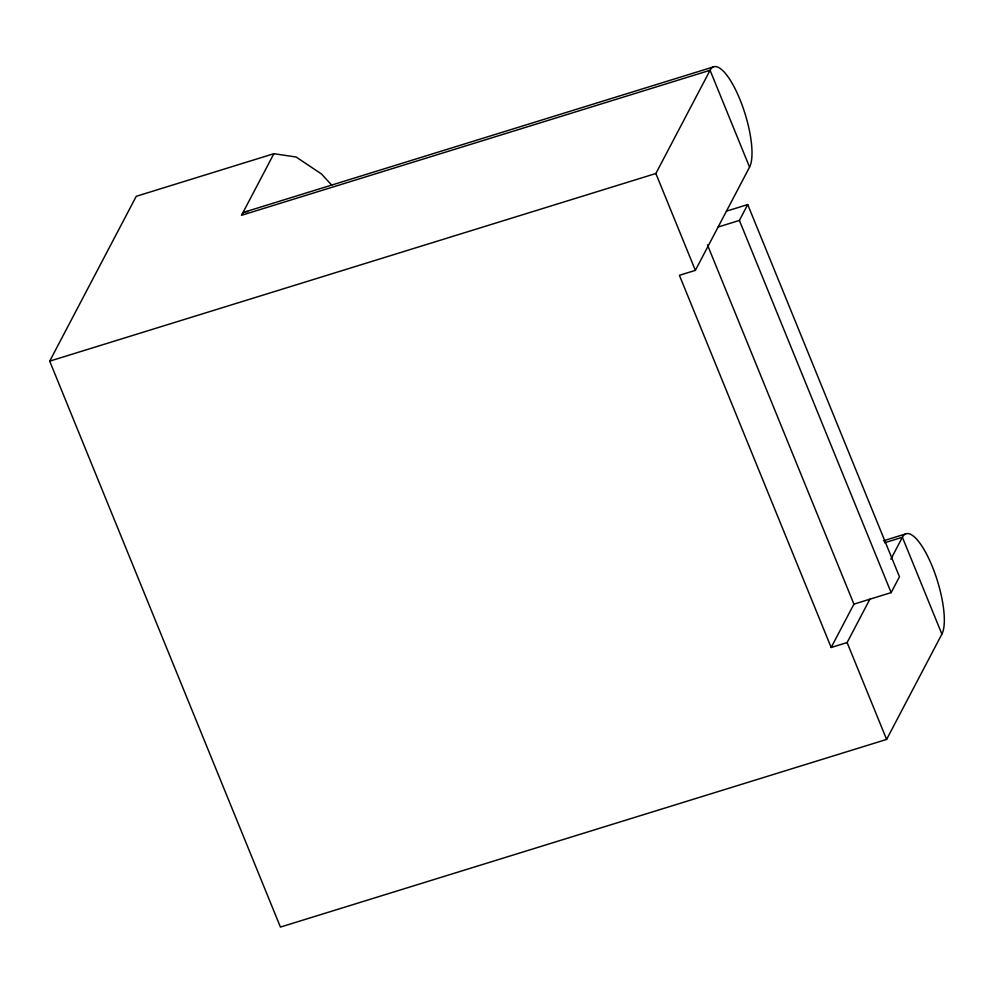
<?xml version="1.0" encoding="UTF-8"?>
<svg xmlns="http://www.w3.org/2000/svg" width="994" height="994" viewBox="0 0 994 994"><rect width="100%" height="100%" fill="white"/><g stroke="black" fill="none" stroke-linecap="round" stroke-linejoin="round"><path stroke-width="1.49" d="M884.598 542.761L902.39 537.257A54.347 16.016 72.8 0 1 932.26 566.431A54.347 16.016 72.8 0 1 941.89 634.122L886.611 739.424L280.432 927.079L49.7 361.145L136.253 196.303L273.884 153.697L296.125 157.027L321.509 174L331.71 185.108M273.884 153.697L241.53 215.3L710.076 70.263A54.347 16.016 72.8 0 1 739.934 99.437A54.347 16.016 72.8 0 1 749.563 167.129L695.365 270.368L679.411 275.313L831.158 647.492L847.112 642.559L869.874 599.196M49.7 361.145L655.866 173.503L710.076 70.263L749.563 167.129M718.128 227.017L739.399 220.432L747.724 204.578L899.458 576.768L891.146 592.61L853.921 604.128L831.158 647.492M890.872 559.187L902.39 537.257L941.89 634.122M244.822 211.97L713.357 66.921M726.452 211.163L747.724 204.578M883.442 540.798L905.683 533.915M739.399 220.432L891.146 592.61M707.455 244.884L853.921 604.128M655.866 173.503L695.365 270.368M847.112 642.559L886.611 739.424M242.238 214.145A54.347 16.016 72.8 0 1 247.668 211.697"/></g></svg>
